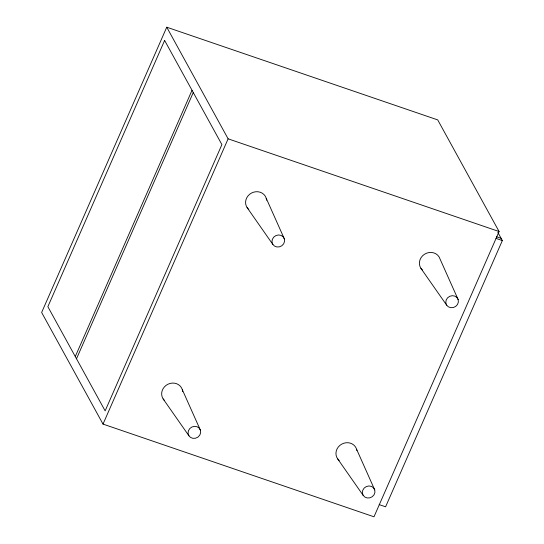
<?xml version="1.0" encoding="UTF-8"?>
<svg xmlns="http://www.w3.org/2000/svg" width="544" height="544" viewBox="0 0 544 544"><rect width="100%" height="100%" fill="white"/><g stroke="black" fill="none" stroke-linecap="round" stroke-linejoin="round"><path stroke-width="0.82" d="M166.75 27.2L41.65 312.474L103.02 424.096L373.993 516.8L499.086 231.526L437.723 119.904L166.75 27.2L228.113 138.822L499.086 231.526M75.276 356.544L192.032 90.29M76.507 358.775L193.263 92.521M103.02 424.096L228.113 138.822M497.848 232.37L502.35 240.557L385.594 506.811L379.188 504.621M496.318 236.681L501.119 238.326M495.944 238.367L502.35 240.557M420.886 268.28L446.685 305.198M247.078 207.55L272.87 244.474M337.45 458.558L363.242 495.475M163.152 398.929L188.952 435.846M458.177 299.642A6.44 5.916 -28.8 0 0 447.556 297.847A6.44 5.916 -28.8 0 0 450.575 307.673A6.44 5.916 -28.8 0 0 458.177 299.642L440.048 259.026A10.737 9.86 -28.8 0 0 424.49 254.252A10.737 9.86 -28.8 0 0 422.6 270.212M266.234 198.295L284.369 238.918A6.44 5.916 -28.8 0 1 276.76 246.949A6.44 5.916 -28.8 0 1 273.741 237.123A6.44 5.916 -28.8 0 1 284.369 238.918M356.612 449.296L374.741 489.92A6.44 5.916 -28.8 0 1 367.132 497.95A6.44 5.916 -28.8 0 1 364.113 488.124A6.44 5.916 -28.8 0 1 374.741 489.92M182.315 389.674L200.45 430.297A6.44 5.916 -28.8 0 1 192.841 438.328A6.44 5.916 -28.8 0 1 189.822 428.502A6.44 5.916 -28.8 0 1 200.45 430.297M339.164 460.489A10.737 9.86 -28.8 0 1 341.652 444.169A10.737 9.86 -28.8 0 1 356.905 450.561M164.39 400.425A10.737 9.86 -28.8 0 1 167.98 384.214A10.737 9.86 -28.8 0 1 182.689 391.585M248.792 209.488A10.737 9.86 -28.8 0 1 251.593 192.998A10.737 9.86 -28.8 0 1 266.608 200.212M164.621 40.433L47.865 306.687L105.142 410.87L221.898 144.609L164.621 40.433"/></g></svg>
